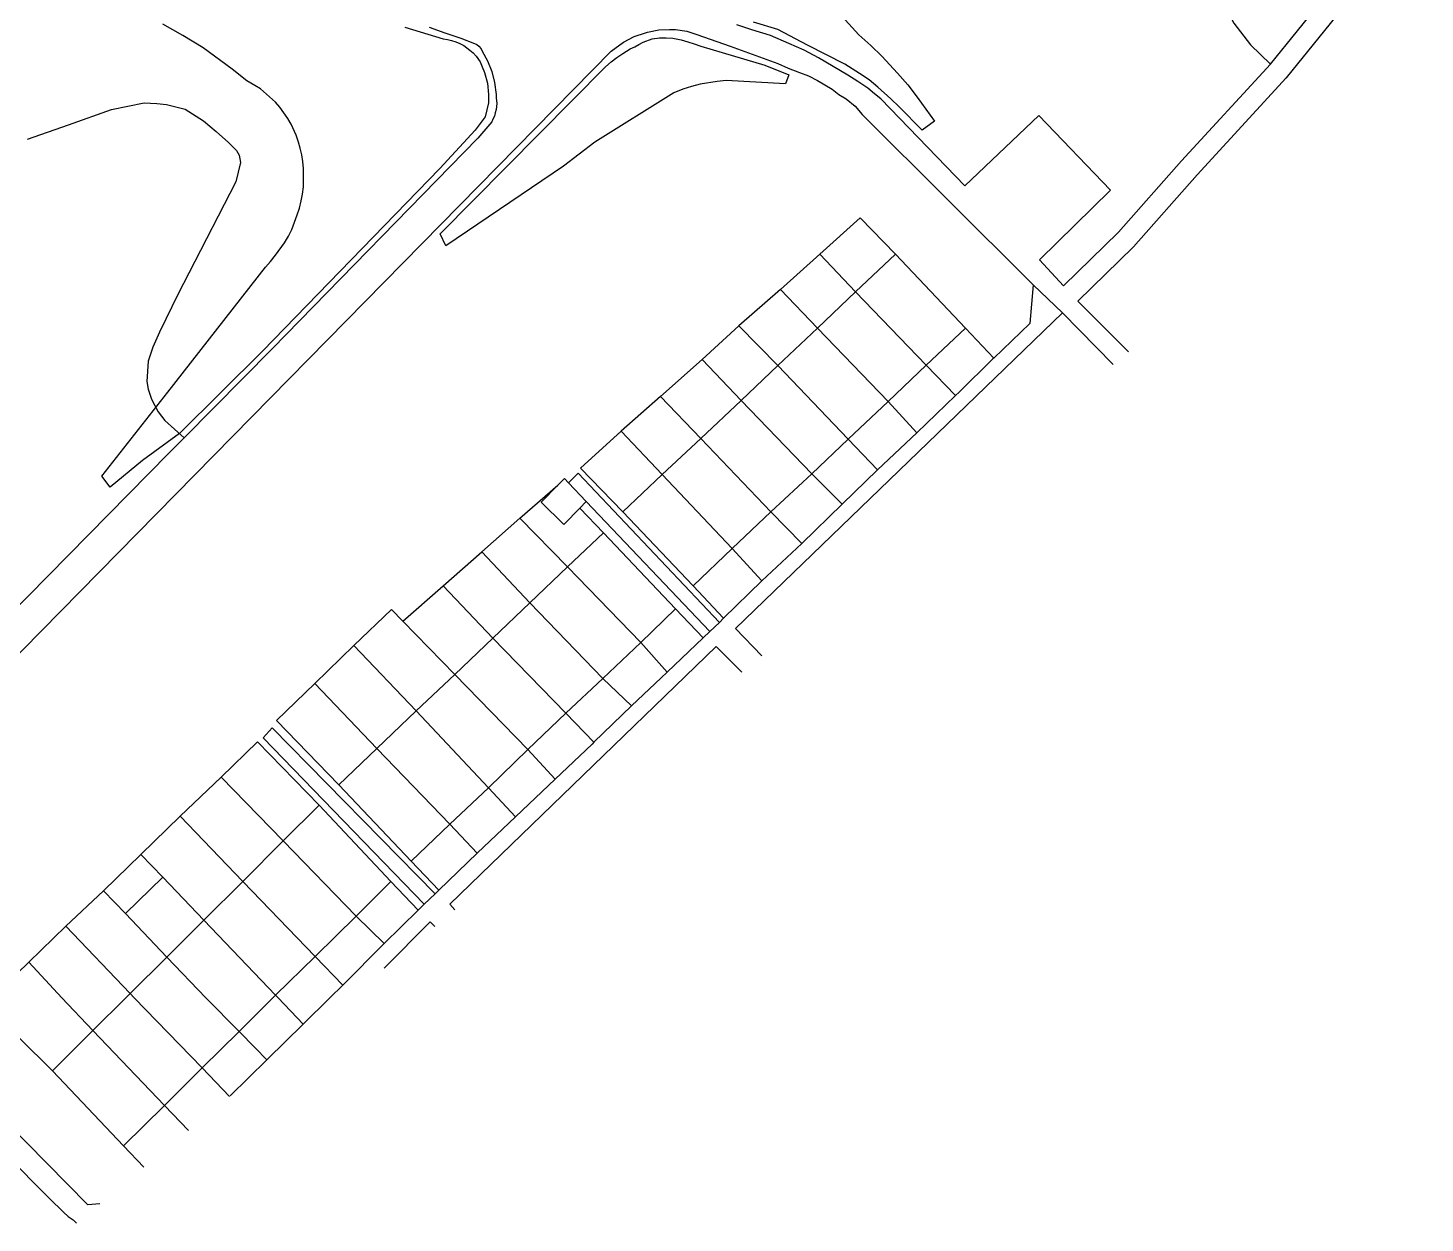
# Model space of a CAD drawing. Header units: millimetres. Extents: x 111502 to 977541, y 8702 to 1044108.
# Drawn here: x 972782.9 to 972907.5, y 471938.5 to 472045.1 of the extents above; entities that cross this region are included whole.
import ezdxf

# ---------------------------------------------------------------- set-up
doc = ezdxf.new("R2010")
doc.units = ezdxf.units.MM
doc.header["$LTSCALE"] = 0.25
doc.layers.add('X HVSS Site Background', color=8, linetype='Continuous')

# ---------------------------------------------------------------- blocks, each defined once
blk = doc.blocks.new('OS MAP')
at = {"layer": 'X HVSS Site Background'}
for points in [[(486598.3, 236586.6), (486601.7, 236585.55), (486602.1, 236585.5), (486602.45, 236585.4), (486602.85, 236585.3), (486603.2, 236585.15), (486603.55, 236584.95), (486604.1, 236584.55), (486604.4, 236584.3), (486604.65, 236584), (486605, 236583.5), (486605.2, 236583.05), (486605.4, 236582.55), (486605.65, 236581.6), (486605.75, 236580.6), (486605.75, 236579.85), (486605.45, 236578.6), (486604.55, 236577.4), (486601.4, 236574), (486585.6, 236557.7), (486578.2, 236550.35), (486574.9, 236547.95), (486572, 236545.55), (486571.25, 236546.55)], [(486600.45, 236586.6), (486601.85, 236586.1), (486603.3, 236585.6), (486604.5, 236585.15), (486604.7, 236585.05), (486604.9, 236584.9), (486605.1, 236584.65), (486605.2, 236584.45), (486605.65, 236583.6), (486606.05, 236582.65), (486606.3, 236581.65), (486606.45, 236580.6), (486606.45, 236580.3), (486606.5, 236579.8), (486606.45, 236579.25), (486606.35, 236578.95), (486606.3, 236578.65), (486606.15, 236578.4), (486606.05, 236578.15), (486604.8, 236576.7), (486586.45, 236557.9), (486578.6, 236549.97)], [(486645.55, 236578.2), (486644.45, 236577.4), (486642.4, 236579.5), (486641.65, 236580.2), (486640.5, 236581.25), (486639.7, 236581.9), (486638.85, 236582.45), (486637.55, 236583.3), (486634.2, 236585), (486631.55, 236586.4), (486629.4, 236587.05)], [(486675.51, 236583.29), (486682.75, 236592.24)], [(486571.25, 236546.55), (486577.15, 236554.05), (486585.85, 236565.2), (486586.3, 236565.7), (486586.75, 236566.25), (486587.55, 236567.35), (486587.9, 236567.95), (486588.2, 236568.55), (486588.7, 236569.85), (486588.9, 236570.45), (486589.05, 236571.1), (486589.15, 236571.7), (486589.25, 236572.35), (486589.25, 236574), (486589.2, 236574.6), (486589.1, 236575.2), (486588.95, 236575.8), (486588.8, 236576.35), (486588.6, 236576.95), (486588.15, 236577.95), (486587.85, 236578.45), (486587.15, 236579.45), (486586.75, 236579.9), (486585.4, 236581.1), (486584.9, 236581.4), (486584.2, 236581.8), (486582.9, 236582.85), (486580.3, 236584.75), (486578.5, 236585.85), (486576.7, 236586.85)], [(486635.45, 236589.6), (486638.8, 236585.9), (486639.85, 236584.95), (486640.85, 236584), (486642.25, 236582.5), (486643.15, 236581.45), (486644, 236580.35), (486645.55, 236578.2)], [(486675.51, 236583.29), (486667.57, 236574.66), (486661.94, 236568.3), (486657.06, 236563.53), (486654.9, 236565.85), (486661.25, 236572.05), (486654.85, 236578.7), (486648.25, 236572.45), (486640.75, 236580.2), (486640.2, 236580.65), (486639.6, 236581.15), (486638.7, 236581.75), (486637.8, 236582.3), (486636.5, 236583.1), (486635.2, 236583.85), (486633.9, 236584.55), (486632.55, 236585.15), (486630.9, 236585.85), (486629.25, 236586.35), (486627.9, 236586.8)], [(486639.73, 236607.71), (486642.16, 236606.86), (486644.51, 236605.81), (486651.39, 236601.19), (486654.98, 236598.73), (486657.1, 236597.4), (486658.65, 236596.54), (486661.83, 236594.98), (486663.51, 236594.27), (486666.62, 236593.19), (486668.15, 236592.29), (486669.52, 236591.18), (486670.54, 236590.07), (486672.24, 236586.94), (486673.74, 236585.02), (486675.51, 236583.29)], [(486662.86, 236557.62), (486658.34, 236562.16), (486663.3, 236567.01), (486668.96, 236573.41), (486676.92, 236582.07), (486676.93, 236582.08), (486682.76, 236589.29), (486684.49, 236591.44), (486689.31, 236589.22)], [(486550.5, 236517.15), (486579.55, 236546.65), (486616.7, 236584.45), (486617.8, 236585.25), (486618.75, 236585.75), (486619.75, 236586.1), (486619.95, 236586.15), (486620.95, 236586.35), (486621.9, 236586.4), (486622.45, 236586.4), (486623.45, 236586.25), (486624.35, 236585.95), (486627.3, 236584.9), (486631.55, 236583.35), (486632.5, 236582.95), (486633.5, 236582.55), (486634.3, 236582.25), (486635.1, 236581.85), (486636.4, 236581.05), (486637, 236580.6), (486637.65, 236580.2), (486638.45, 236579.55), (486639.1, 236578.8), (486654.35, 236563.6)], [(486601.95, 236567.1), (486601.45, 236568.15), (486616.2, 236583.05), (486616.7, 236583.5), (486617.2, 236583.9), (486617.75, 236584.25), (486618.4, 236584.65), (486618.8, 236584.85), (486619.15, 236585.05), (486619.55, 236585.25), (486620.35, 236585.55), (486621, 236585.65), (486621.6, 236585.65), (486622.2, 236585.6), (486622.95, 236585.45), (486623.55, 236585.3), (486624.1, 236585.1), (486624.7, 236584.9), (486630.4, 236583.2), (486632.55, 236582.35), (486632.25, 236581.55)], [(486632.25, 236581.55), (486626.95, 236581.85), (486626.15, 236581.75), (486624.65, 236581.5), (486623.85, 236581.3), (486623.1, 236581.05), (486622.3, 236580.75), (486615.25, 236576.35), (486612.45, 236574.2), (486601.95, 236567.1)], [(486564.63, 236576.61), (486568.28, 236577.89), (486572.11, 236579.25), (486575.04, 236579.83), (486576.16, 236579.8), (486577.03, 236579.7), (486578.7, 236579.28), (486580.33, 236578.25), (486581.47, 236577.28), (486582.56, 236576.31), (486583.27, 236575.59), (486583.52, 236575.17), (486583.62, 236574.51), (486583.2, 236572.8), (486579.02, 236564.65), (486578.08, 236562.82), (486576.41, 236559.4), (486575.8, 236558.06), (486575.39, 236556.79), (486575.27, 236554.99), (486575.38, 236554.31), (486575.69, 236553.4), (486576.3, 236552.29), (486576.88, 236551.51), (486578.6, 236549.97)], [(486642.05, 236566.35), (486638.9, 236569.6), (486635.3, 236566.35)], [(486635.3, 236566.35), (486631.8, 236563.2)], [(486638.5, 236563), (486635.3, 236566.35)], [(486638.5, 236563), (486642.05, 236566.35)], [(486642.05, 236566.35), (486648.3, 236559.75)], [(486631.8, 236563.2), (486628.1, 236559.95)], [(486631.8, 236563.2), (486635.1, 236559.75)], [(486635.1, 236559.75), (486638.5, 236563)], [(486644.8, 236556.45), (486638.5, 236563)], [(486654.35, 236563.6), (486654.05, 236560.15), (486650.83, 236557.08)], [(486654.35, 236563.6), (486656.95, 236561.1)], [(486630.14, 236530.53), (486627.8, 236532.95), (486656.95, 236561.1)], [(486656.95, 236561.1), (486661.49, 236556.49)], [(486628.1, 236559.95), (486624.8, 236556.95)], [(486631.55, 236556.4), (486628.1, 236559.95)], [(486631.55, 236556.4), (486635.1, 236559.75)], [(486635.1, 236559.75), (486641.4, 236553.2)], [(486648.3, 236559.75), (486644.8, 236556.45)], [(486650.83, 236557.08), (486648.3, 236559.75)], [(486624.8, 236556.95), (486621.1, 236553.65)], [(486624.8, 236556.95), (486628.3, 236553.3)], [(486650.83, 236557.08), (486650.75, 236557), (486647.75, 236554.05), (486647.42, 236553.73)], [(486628.3, 236553.3), (486631.55, 236556.4)], [(486637.85, 236549.85), (486631.55, 236556.4)], [(486644.8, 236556.45), (486641.4, 236553.2)], [(486644.8, 236556.45), (486647.42, 236553.73)], [(486621.1, 236553.65), (486617.6, 236550.55)], [(486624.7, 236549.9), (486621.1, 236553.65)], [(486624.7, 236549.9), (486628.3, 236553.3)], [(486628.3, 236553.3), (486634.6, 236546.75)], [(486641.4, 236553.2), (486637.85, 236549.85)], [(486641.4, 236553.2), (486643.95, 236550.4)], [(486647.42, 236553.73), (486643.95, 236550.4)], [(486617.6, 236550.55), (486613.95, 236547.25), (486617.75, 236543.35)], [(486617.6, 236550.55), (486621.25, 236546.7)], [(486578.6, 236549.97), (486577.25, 236548.6), (486553.9, 236524.9), (486548.9, 236521.3), (486548.4, 236520.9), (486547.9, 236520.55), (486547.4, 236520.25), (486545.3, 236519.2), (486544.8, 236518.9), (486544.3, 236518.55), (486543.95, 236518.35), (486543.65, 236518.1), (486538.9, 236513.55)], [(486621.25, 236546.7), (486624.7, 236549.9)], [(486630.95, 236543.35), (486624.7, 236549.9)], [(486637.85, 236549.85), (486634.6, 236546.75)], [(486637.85, 236549.85), (486640.45, 236547.1)], [(486643.95, 236550.4), (486640.45, 236547.1)], [(486626.35, 236533.5), (486613.75, 236546.8), (486612.9, 236545.95)], [(486640.45, 236547.1), (486637.3, 236544.05)], [(486608.55, 236542.8), (486611.95, 236545.75)], [(486611.95, 236545.75), (486610.45, 236544.21), (486612.48, 236542.24), (486613.91, 236543.7)], [(486612.9, 236545.95), (486612.53, 236546.34), (486611.95, 236545.75)], [(486612.9, 236545.95), (486614.48, 236544.29)], [(486617.75, 236543.35), (486621.25, 236546.7)], [(486621.25, 236546.7), (486627.5, 236540.1)], [(486634.6, 236546.75), (486630.95, 236543.35)], [(486634.6, 236546.75), (486637.3, 236544.05)], [(486613.91, 236543.7), (486614.48, 236544.29)], [(486614.48, 236544.29), (486625.5, 236532.7)], [(486613.91, 236543.7), (486616, 236541.5)], [(486624, 236536.75), (486617.75, 236543.35)], [(486630.95, 236543.35), (486627.5, 236540.1)], [(486630.95, 236543.35), (486633.7, 236540.55)], [(486637.3, 236544.05), (486633.7, 236540.55)], [(486605.15, 236539.8), (486608.55, 236542.8)], [(486608.55, 236542.8), (486612.8, 236538.45)], [(486612.8, 236538.45), (486616, 236541.5)], [(486616, 236541.5), (486622.45, 236534.7)], [(486633.7, 236540.55), (486630.15, 236537.2)], [(486601.7, 236536.75), (486605.15, 236539.8)], [(486609.45, 236535.25), (486605.15, 236539.8)], [(486627.5, 236540.1), (486624, 236536.75)], [(486627.5, 236540.1), (486630.15, 236537.2)], [(486609.45, 236535.25), (486612.8, 236538.45)], [(486612.8, 236538.45), (486619.35, 236531.7)], [(486630.15, 236537.2), (486626.73, 236533.87)], [(486598.1, 236533.6), (486601.7, 236536.75)], [(486601.7, 236536.75), (486606.15, 236532.1)], [(486626.73, 236533.87), (486624, 236536.75)], [(486598.1, 236533.6), (486597.1, 236534.65), (486593.75, 236531.45)], [(486606.15, 236532.1), (486609.45, 236535.25)], [(486615.95, 236528.5), (486609.45, 236535.25)], [(486622.45, 236534.7), (486619.35, 236531.7)], [(486624.9, 236532.12), (486622.45, 236534.7)], [(486602.75, 236528.85), (486598.1, 236533.6)], [(486625.5, 236532.7), (486626.35, 236533.5)], [(486626.73, 236533.87), (486626.35, 236533.5)], [(486602.75, 236528.85), (486606.15, 236532.1)], [(486606.15, 236532.1), (486612.65, 236525.4)], [(486624.9, 236532.12), (486621.7, 236529.05)], [(486625.5, 236532.7), (486624.9, 236532.12)], [(486593.75, 236531.45), (486590.25, 236528.05)], [(486599.3, 236525.6), (486593.75, 236531.45)], [(486602.76, 236507.86), (486602.3, 236508.35), (486626.05, 236531.35), (486628.36, 236529.06)], [(486619.35, 236531.7), (486615.95, 236528.5)], [(486619.35, 236531.7), (486621.7, 236529.05)], [(486599.3, 236525.6), (486602.75, 236528.85)], [(486609.25, 236522.15), (486602.75, 236528.85)], [(486615.95, 236528.5), (486612.65, 236525.4)], [(486615.95, 236528.5), (486618.5, 236526.05)], [(486621.7, 236529.05), (486618.5, 236526.05)], [(486590.25, 236528.05), (486586.85, 236524.75), (486592.4, 236519)], [(486590.25, 236528.05), (486595.8, 236522.25)], [(486595.8, 236522.25), (486599.3, 236525.6)], [(486605.75, 236518.75), (486599.3, 236525.6)], [(486618.5, 236526.05), (486615.16, 236522.81)], [(486612.65, 236525.4), (486609.25, 236522.15)], [(486612.65, 236525.4), (486615.16, 236522.81)], [(486601, 236509.3), (486586.45, 236524.1), (486585.65, 236523.2), (486600, 236508.35)], [(486581.9, 236519.7), (486585.15, 236522.85), (486590.65, 236517.2)], [(486592.4, 236519), (486595.8, 236522.25)], [(486595.8, 236522.25), (486602.3, 236515.5)], [(486609.25, 236522.15), (486605.75, 236518.75)], [(486609.25, 236522.15), (486611.7, 236519.5)], [(486615.16, 236522.81), (486615, 236522.65), (486611.7, 236519.5)], [(486578.25, 236516.2), (486581.9, 236519.7)], [(486581.9, 236519.7), (486587.45, 236514)], [(486611.7, 236519.5), (486608.15, 236516.15)], [(486598.85, 236512.2), (486592.4, 236519)], [(486605.75, 236518.75), (486602.3, 236515.5)], [(486605.75, 236518.75), (486608.15, 236516.15)], [(486587.45, 236514), (486590.65, 236517.2)], [(486590.65, 236517.2), (486597.05, 236510.4)], [(486574.75, 236512.8), (486578.25, 236516.2)], [(486583.85, 236510.4), (486578.25, 236516.2)], [(486608.15, 236516.15), (486604.75, 236512.9)], [(486602.3, 236515.5), (486598.85, 236512.2)], [(486602.3, 236515.5), (486604.75, 236512.9)], [(486583.85, 236510.4), (486587.45, 236514)], [(486587.45, 236514), (486593.95, 236507.3)], [(486571.4, 236509.55), (486574.75, 236512.8)], [(486574.75, 236512.8), (486576.71, 236510.78)], [(486601.31, 236509.6), (486598.85, 236512.2)], [(486604.75, 236512.9), (486601.31, 236509.6)], [(486576.71, 236510.78), (486576.69, 236510.77), (486573.36, 236507.53)], [(486576.71, 236510.78), (486580.35, 236506.95)], [(486538.55, 236510.5), (486544.4, 236504.55), (486548.95, 236500), (486565.45, 236483.25), (486566.6, 236482.1), (486567.85, 236480.9), (486568.25, 236480.5), (486568.7, 236480.2), (486569.01, 236479.92)], [(486568.05, 236506.4), (486571.4, 236509.55)], [(486573.36, 236507.53), (486571.4, 236509.55)], [(486580.35, 236506.95), (486583.85, 236510.4)], [(486590.3, 236503.7), (486583.85, 236510.4)], [(486597.05, 236510.4), (486593.95, 236507.3)], [(486599.47, 236507.83), (486597.05, 236510.4)], [(486601.31, 236509.6), (486601, 236509.3)], [(486600, 236508.35), (486599.47, 236507.83)], [(486600, 236508.35), (486601, 236509.3)], [(486577.05, 236503.65), (486573.36, 236507.53)], [(486577.05, 236503.65), (486580.35, 236506.95)], [(486580.35, 236506.95), (486586.75, 236500.25)], [(486593.95, 236507.3), (486590.3, 236503.7)], [(486593.95, 236507.3), (486596.45, 236504.85)], [(486599.47, 236507.83), (486596.45, 236504.85)], [(486571.07, 236481.62), (486570, 236481.55), (486551.8, 236500), (486546, 236506.2)], [(486564.75, 236503.2), (486568.05, 236506.4)], [(486568.05, 236506.4), (486573.8, 236500.4)], [(486596.45, 236502.64), (486600.55, 236506.8), (486600.97, 236506.38)], [(486596.45, 236504.85), (486592.75, 236501.15)], [(486566.85, 236493.5), (486560.85, 236499.4), (486561.45, 236500), (486564.75, 236503.2)], [(486570.45, 236497.1), (486567.7, 236500), (486564.75, 236503.2)], [(486573.8, 236500.4), (486577.05, 236503.65)], [(486583.5, 236497), (486580.55, 236500), (486577.05, 236503.65)], [(486590.3, 236503.7), (486586.75, 236500.25)], [(486590.3, 236503.7), (486592.75, 236501.15)], [(486592.75, 236501.15), (486591.6, 236500), (486589.22, 236497.66)], [(486570.45, 236497.1), (486573.4, 236500), (486573.8, 236500.4)], [(486573.8, 236500.4), (486574.15, 236500), (486580.2, 236493.75)], [(486586.75, 236500.25), (486586.5, 236500), (486583.5, 236497)], [(486589.22, 236497.66), (486586.99, 236500), (486586.75, 236500.25)], [(486566.85, 236493.5), (486570.45, 236497.1)], [(486576.85, 236490.4), (486570.45, 236497.1)], [(486583.5, 236497), (486580.2, 236493.75)], [(486584.94, 236495.54), (486583.5, 236497)], [(486589.22, 236497.66), (486586.05, 236494.55), (486585.98, 236494.48)], [(486585.98, 236494.48), (486582.72, 236491.27)], [(486585.98, 236494.48), (486584.94, 236495.54)], [(486573.2, 236486.8), (486566.85, 236493.5)], [(486580.2, 236493.75), (486576.85, 236490.4)], [(486580.2, 236493.75), (486582.65, 236491.22)], [(486576.85, 236490.4), (486573.2, 236486.8)], [(486576.85, 236490.4), (486578.98, 236488.17)], [(486573.2, 236486.8), (486575.01, 236484.89)]]:
    blk.add_lwpolyline(points, dxfattribs=at)

msp = doc.modelspace()

# ---------------------------------------------------------------- block references
at = {"lineweight": 0}
msp.add_blockref('OS MAP', (486218.2, 235458.61), dxfattribs=at)

doc.saveas('drawing.dxf')
